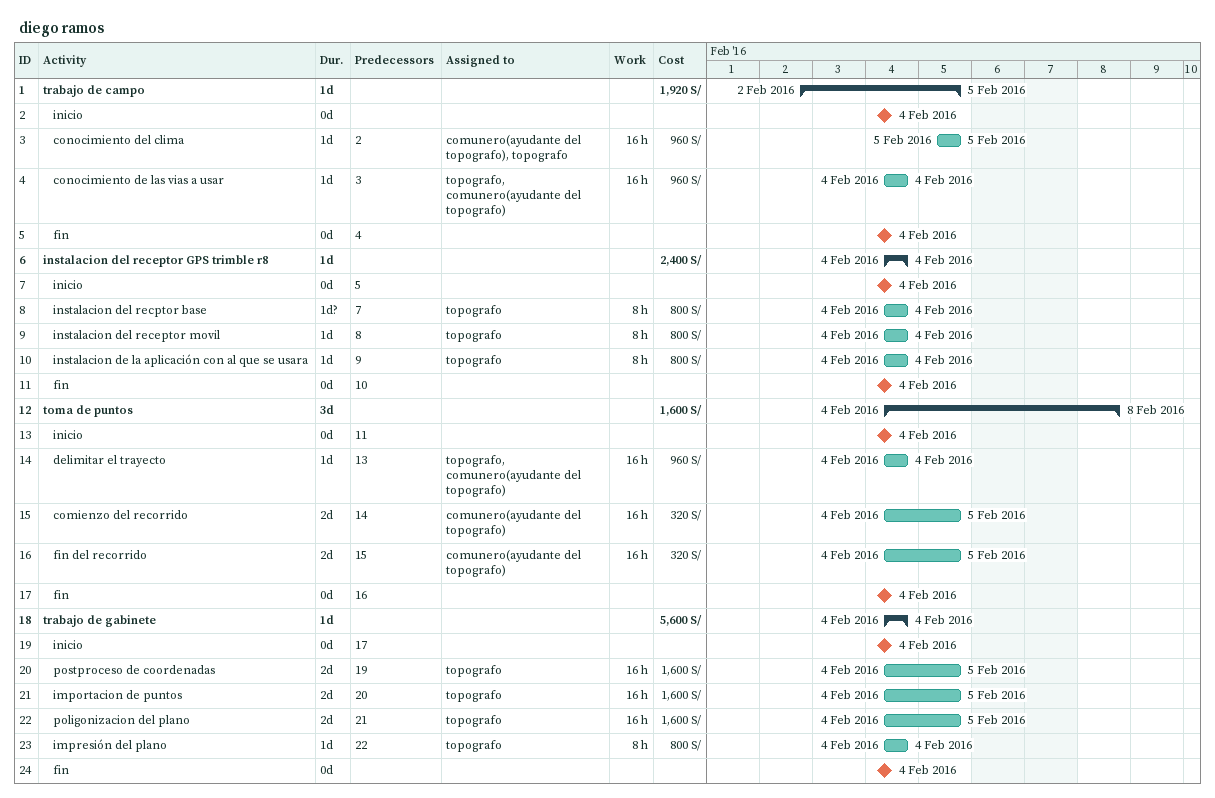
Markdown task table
diego ramos

| ID | Level | Task | Duration | Start | Finish | Predecessors | Resources | Work (h) | Cost (S/) |
|---|---|---|---|---|---|---|---|---|---|
| 1 | 1 | **trabajo de campo** | 1d | 2016-02-02 | 2016-02-05 |  |  |  | 1920 |
| 2 | 2 | inicio | 0d | 2016-02-04 | 2016-02-04 |  |  |  |  |
| 3 | 2 | conocimiento del clima | 1d | 2016-02-05 | 2016-02-05 | 2 | comunero(ayudante del topografo), topografo | 16 | 960 |
| 4 | 2 | conocimiento de las vias a usar | 1d | 2016-02-04 | 2016-02-04 | 3 | topografo, comunero(ayudante del topografo) | 16 | 960 |
| 5 | 2 | fin | 0d | 2016-02-04 | 2016-02-04 | 4 |  |  |  |
| 6 | 1 | **instalacion del receptor GPS trimble r8** | 1d | 2016-02-04 | 2016-02-04 |  |  |  | 2400 |
| 7 | 2 | inicio | 0d | 2016-02-04 | 2016-02-04 | 5 |  |  |  |
| 8 | 2 | instalacion del recptor base | 1d? | 2016-02-04 | 2016-02-04 | 7 | topografo | 8 | 800 |
| 9 | 2 | instalacion del receptor movil | 1d | 2016-02-04 | 2016-02-04 | 8 | topografo | 8 | 800 |
| 10 | 2 | instalacion de la aplicación con al que se usara | 1d | 2016-02-04 | 2016-02-04 | 9 | topografo | 8 | 800 |
| 11 | 2 | fin | 0d | 2016-02-04 | 2016-02-04 | 10 |  |  |  |
| 12 | 1 | **toma de puntos** | 3d | 2016-02-04 | 2016-02-08 |  |  |  | 1600 |
| 13 | 2 | inicio | 0d | 2016-02-04 | 2016-02-04 | 11 |  |  |  |
| 14 | 2 | delimitar el trayecto | 1d | 2016-02-04 | 2016-02-04 | 13 | topografo, comunero(ayudante del topografo) | 16 | 960 |
| 15 | 2 | comienzo del recorrido | 2d | 2016-02-04 | 2016-02-05 | 14 | comunero(ayudante del topografo) | 16 | 320 |
| 16 | 2 | fin del recorrido | 2d | 2016-02-04 | 2016-02-05 | 15 | comunero(ayudante del topografo) | 16 | 320 |
| 17 | 2 | fin | 0d | 2016-02-04 | 2016-02-04 | 16 |  |  |  |
| 18 | 1 | **trabajo de gabinete** | 1d | 2016-02-04 | 2016-02-04 |  |  |  | 5600 |
| 19 | 2 | inicio | 0d | 2016-02-04 | 2016-02-04 | 17 |  |  |  |
| 20 | 2 | postproceso de coordenadas | 2d | 2016-02-04 | 2016-02-05 | 19 | topografo | 16 | 1600 |
| 21 | 2 | importacion de puntos | 2d | 2016-02-04 | 2016-02-05 | 20 | topografo | 16 | 1600 |
| 22 | 2 | poligonizacion del plano | 2d | 2016-02-04 | 2016-02-05 | 21 | topografo | 16 | 1600 |
| 23 | 2 | impresión del plano | 1d | 2016-02-04 | 2016-02-04 | 22 | topografo | 8 | 800 |
| 24 | 2 | fin | 0d | 2016-02-04 | 2016-02-04 |  |  |  |  |
